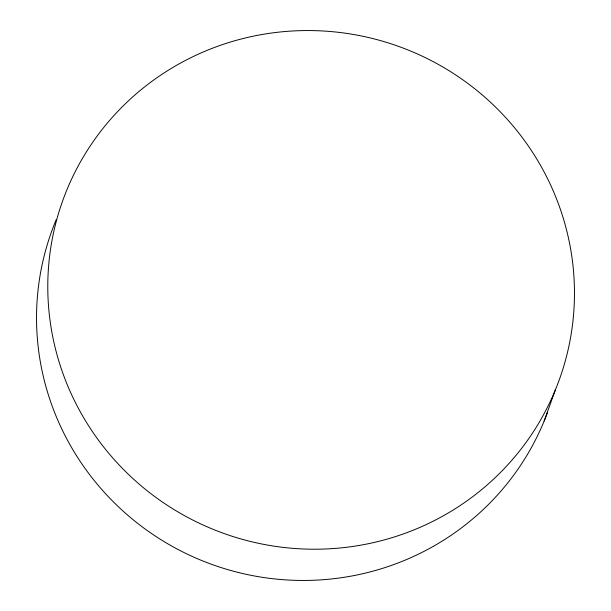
<?xml version="1.0" encoding="UTF-8"?>
<svg xmlns="http://www.w3.org/2000/svg" width="611" height="611" viewBox="0 0 611 611"><rect width="100%" height="100%" fill="white"/><g stroke="black" fill="none" stroke-linecap="round" stroke-linejoin="round"><path stroke-width="0.92" d="M544.149 421.055L555.399 389.818A263.937 258.728 19.8 0 0 274.194 32.673A263.937 258.728 19.8 0 0 103.778 447.153A263.937 258.728 19.8 0 0 555.399 389.818M547.555 412.318A263.937 258.728 19.8 0 1 205.036 561.845A263.937 258.728 19.8 0 1 56.319 219.448"/></g></svg>
